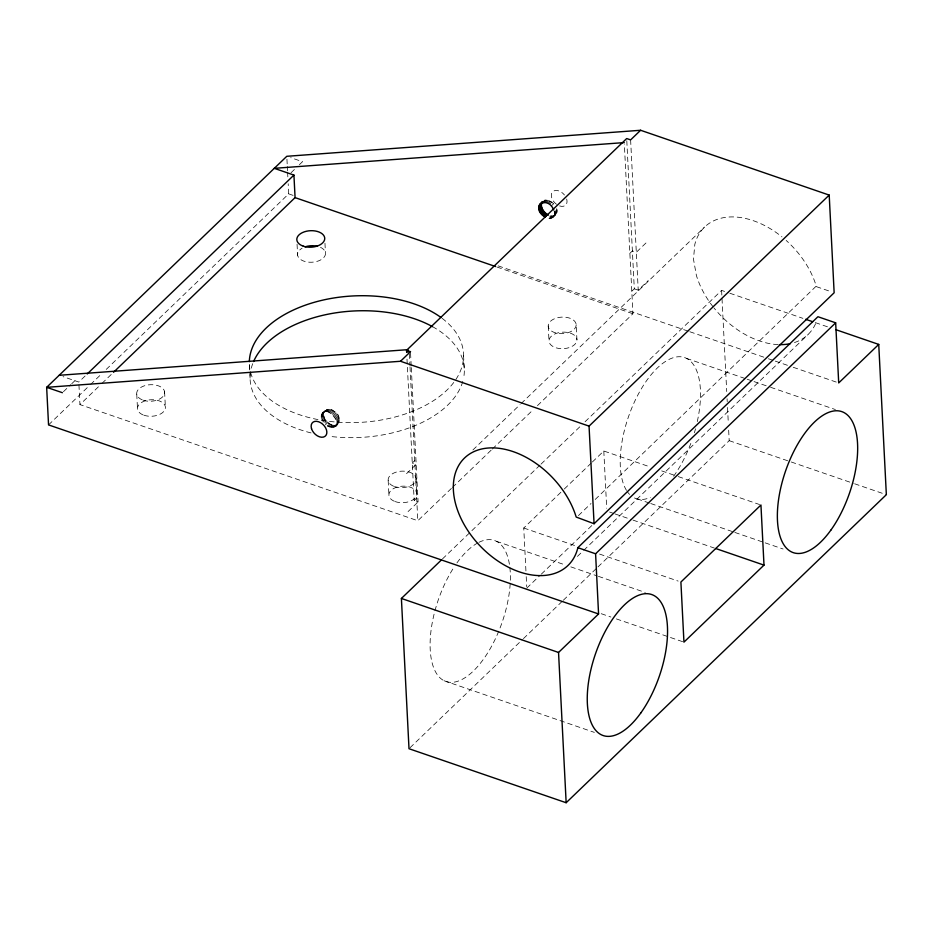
<?xml version="1.0" encoding="UTF-8"?>
<svg xmlns="http://www.w3.org/2000/svg" width="933" height="933" viewBox="0 0 933 933"><rect width="100%" height="100%" fill="white"/><g stroke="black" fill="none" stroke-linecap="round" stroke-linejoin="round"><path stroke-width="0.7" stroke-dasharray="4.67 3.5" d="M324.882 418.66L322.386 421.063C317.861 392.56 354.972 434.976 326.34 425.553L328.848 423.15C338.306 431.151 343.554 415.512 334.154 411.336C324.696 403.336 319.459 418.975 328.848 423.15M556.663 208.677C558.47 212.596 554.843 217.296 550.575 215.815L548.079 218.229C552.348 219.71 555.963 214.998 554.167 211.091M63.444 391.697L70.721 384.699M71.759 383.708L74.873 380.699M291.049 172.733L295.213 168.721M299.388 164.709L302.514 161.701L290.723 157.654M85.101 375.999L78.804 382.052L63.082 376.652M48.551 424.9L89.451 385.551M90.501 384.548L100.986 374.46M106.234 369.41L288.694 193.866L288.192 183.754M451.385 488.425L417.809 520.731L79.946 404.595L100.927 384.408M101.977 383.393L112.473 373.293M322.002 413.552L325.675 410.019M321.593 414.275L326.422 409.634M321.314 415.092L323.809 412.689M324.742 411.791L327.25 409.389M542.423 202.566L544.919 200.163L547.776 200.21L551.835 202.111L555.182 205.587M321.162 415.99L323.658 413.587M325.64 411.675L328.148 409.272M543.321 202.449L545.817 200.047M321.139 416.946L323.646 414.544M326.597 411.698L329.104 409.284M544.277 202.473L546.773 200.059M321.255 417.949L323.763 415.547M327.6 411.85L330.095 409.435M545.269 202.624L547.776 200.21M321.512 418.987L324.008 416.573M328.626 412.141L331.122 409.727M546.295 202.904L548.802 200.502M321.885 420.025L324.392 417.622M329.652 412.549L332.148 410.147M547.321 203.324L549.829 200.922M330.667 413.086L333.163 410.683M548.347 203.861L550.843 201.458M323.005 422.078L325.5 419.675M331.658 413.739L334.154 411.336M549.327 204.514L551.835 202.111M324.544 422.252L326.212 420.643M332.603 414.497L335.099 412.083M325.349 423.162L327.016 421.564M333.478 415.337L335.985 412.922M551.158 206.111L553.654 203.697M325.407 424.807L327.903 422.404M334.282 416.246L336.79 413.844M335.005 417.214L337.501 414.812M327.331 426.206L329.839 423.804M335.612 418.229L338.119 415.826M328.358 426.743L330.853 424.34M336.113 419.267L338.621 416.864M329.384 427.162L331.88 424.76M336.486 420.316L338.994 417.902M330.399 427.454L332.906 425.04M336.743 421.343L339.239 418.94M554.412 212.118L556.919 209.715M331.402 427.606L333.909 425.203M336.86 422.346L339.355 419.943M549.082 218.38L551.578 215.978M554.529 213.121L557.036 210.718M332.358 427.629L334.865 425.215M336.836 423.302L339.344 420.9M550.038 218.404L552.534 215.989M554.517 214.077L557.013 211.674M333.256 427.501L335.763 425.098M336.685 424.2L339.192 421.798M550.937 218.275L553.432 215.873M554.365 214.975L556.861 212.572M334.084 427.256L338.912 422.614M551.765 218.03L556.581 213.389M334.83 426.871L338.492 423.337M552.499 217.646L556.173 214.112M553.141 217.144L555.648 214.73M629.88 253.333L632.376 250.93L636.306 252.283L646.312 242.65M414.765 460.622L412.258 463.025L416.188 464.377L406.182 473.999M411.29 367.567L418.089 501.942L414.17 500.589L416.666 498.187M631.793 291.224L634.3 288.81L626.766 140.172M408.083 511.576L418.089 501.942M634.3 288.81L638.23 290.163L648.237 280.541M472.926 449.951L520.101 404.56M521.15 403.546L704.613 227.046M452.435 487.411L491.271 450.056M492.321 449.041L533.244 409.669M537.443 405.633L632.936 313.756L624.34 144.02M442.464 558.937L539.997 465.112M541.047 464.098L580.897 425.763M585.084 421.728L721.594 290.396L728.486 292.775M525.932 570.949L523.751 528.008L563.252 490M564.302 489.009L591.324 463.001M592.362 461.998L603.803 451.001L649.286 466.64M578.425 515.611L590.997 503.505M595.196 499.47L816.258 286.093A74.582 49.776 46.1 0 0 786.169 240.446M526.795 588.117L540.312 575.113M541.35 574.122L592.292 525.104M577.422 556.406L582.659 551.356M583.708 550.353L808.06 334.515M410.054 747.706L522.387 639.641M523.436 638.627L562.284 601.26M563.334 600.246L596.922 567.929M597.971 566.914L729.198 440.668L728.615 429.11M544.091 200.408L544.919 200.163M816.398 286.664L831.42 291.819M729.863 293.242L802.916 318.351M815.325 322.62L827.734 326.888M288.694 193.866L295.586 196.233M498.234 265.893L688.461 331.273M689.837 331.751L767.031 358.284M768.407 358.762L773.923 360.651M775.3 361.129L787.709 365.386M793.225 367.287L838.709 382.927M496.974 267.025L632.936 313.756M686.501 358.377L745.782 378.751M747.158 379.23L752.674 381.119M754.051 381.597L769.212 386.81M770.588 387.277L835.385 409.552M729.198 440.668L789.854 461.52M791.231 461.987L853.263 483.317M854.64 483.784L886.35 494.688M661.695 470.897L676.857 476.11M678.244 476.588L759.567 504.543M649.368 503.05L634.207 497.837A74.582 33.833 -71 0 0 650.371 497.406M650.756 503.528L733.455 531.95M734.842 532.428L763.789 542.376M765.165 542.854L783.09 549.012M609.599 512.054L613.739 513.477M615.115 513.955L631.664 519.634M633.04 520.113L714.363 548.068M523.751 528.008L576.139 546.015M599.569 554.074L678.139 581.084M496.391 541.28L563.94 564.5M570.833 566.867L597.015 575.871M598.403 576.337L645.263 592.455M601.237 613.704L610.882 617.016M616.398 618.917L683.947 642.137M444.096 680.74L594.344 732.382M721.594 290.396L726.714 391.545M727.075 398.764L727.227 401.656M727.518 407.441L728.323 423.325M630.615 139.892L638.23 290.163M603.803 451.001L606.707 508.24M576.174 324.777A13.983 8.257 -2.9 0 1 555.438 332.836A13.983 8.257 -2.9 0 1 555.007 318.526A13.983 8.257 -2.9 0 1 576.174 324.777L576.944 339.799A13.983 8.257 -2.9 0 1 556.196 347.857A13.983 8.257 -2.9 0 1 555.776 333.559A13.983 8.257 -2.9 0 1 576.944 339.799M548.242 325.979L549.001 341.011M526.212 576.664L526.725 586.682M463.561 355.286L464.319 370.308M410.555 353.117L411.208 366.121M416.036 478.314L416.806 493.335M409.354 353.875L409.937 365.421M410.019 366.867L417.809 520.731M406.998 359.17L414.17 500.589M388.175 480.483L388.944 495.516M324.964 243.233L325.454 252.796M297.056 244.236L297.615 255.164M286.944 159.193L287.236 164.966M287.306 166.412L287.527 170.751M287.597 172.197L287.889 177.97M250.079 378.098L249.321 363.065A107.213 63.316 -2.9 0 0 335.157 421.984A107.213 63.316 -2.9 0 0 454.872 380.944M164.593 391.79L165.351 406.823M136.754 394.158L137.513 409.179M78.943 384.874L79.946 404.595M432.515 326.655A107.213 63.316 -2.9 0 1 463.491 378.611M462.803 381.375A107.213 63.316 -2.9 0 1 330.072 436.399M311.074 432.924A107.213 63.316 -2.9 0 1 253.006 362.925M320.509 247.35A13.983 8.257 -2.9 0 1 321.838 259.222A13.983 8.257 -2.9 0 1 301.651 260.155A13.983 8.257 -2.9 0 1 302.094 248.201M442.114 318.316A107.213 63.316 -2.9 0 1 455.642 379.824M566.681 199.056A9.318 6.228 46.1 0 1 559.567 205.913M556.523 204.304A9.318 6.228 46.1 0 1 552.441 191.976A9.318 6.228 46.1 0 1 564.477 194.997M478.944 542.318A74.582 33.833 -71 0 1 509.523 564.99M509.85 567.416A74.582 33.833 -71 0 1 480.029 663.713A74.582 33.833 -71 0 1 432.259 663.363A74.582 33.833 -71 0 1 454.149 566.996M456.937 562.914A74.582 33.833 -71 0 1 477.661 542.983M626.498 490.396A74.582 33.833 -71 0 1 657.217 368.092A74.582 33.833 -71 0 1 697.161 422.148M695.517 428.818A74.582 33.833 -71 0 1 694.374 432.819M690.817 443.385A74.582 33.833 -71 0 1 673.661 476.203M629.6 494.42A74.582 33.833 -71 0 1 627.221 491.504M815.57 323.739A74.582 49.776 46.1 0 1 794.45 342.551M778.134 344.604A74.582 49.776 46.1 0 1 714.037 308.007M713.174 306.922A74.582 49.776 46.1 0 1 696.403 275.468L693.476 259.176L694.828 244.353A74.582 49.776 46.1 0 1 781.947 236.865M143.927 415.22A13.983 8.257 -2.9 0 0 165.398 407.896A13.983 8.257 -2.9 0 0 144.977 400.887A13.983 8.257 -2.9 0 0 143.927 415.22M395.23 501.604A13.983 8.257 -2.9 0 0 416.818 494.42A13.983 8.257 -2.9 0 0 396.56 487.259A13.983 8.257 -2.9 0 0 395.23 501.604M143.169 400.199A13.983 8.257 -2.9 0 0 164.64 392.875A13.983 8.257 -2.9 0 0 144.218 385.854A13.983 8.257 -2.9 0 0 143.169 400.199M394.472 486.571A13.983 8.257 -2.9 0 0 416.06 479.399A13.983 8.257 -2.9 0 0 395.802 472.238A13.983 8.257 -2.9 0 0 394.472 486.571"/><path stroke-width="1.4" d="M548.534 215.115L547.508 214.578L545.012 216.981C529.489 207.511 547.088 194.052 553.794 210.042M547.508 214.578C543.472 212.141 539.612 206.613 542.178 201.925M577.842 547.683L577.76 548.172A74.582 49.776 46.1 0 1 482.699 548.592A74.582 49.776 46.1 0 1 477.708 450.114A74.582 49.776 46.1 0 1 576.186 517.057L594.076 523.728L834.149 292.764L829.204 195.09L640.621 130.27L286.793 156.301L46.65 387.335L48.551 424.9L598.566 613.961L595.592 553.782L835.665 322.818L817.926 316.719L577.842 547.683L595.592 553.782M87.201 373.981L293.93 175.089L274.29 168.337L624.27 142.586M113.523 372.29L295.073 197.621L293.93 175.089M539.682 204.327L542.516 201.598M539.274 205.05L541.77 202.648M538.982 205.866L541.49 203.464M538.831 206.764L541.338 204.362M538.819 207.721L541.315 205.318M538.936 208.724L541.432 206.321M539.181 209.762L541.688 207.348M539.566 210.8L542.061 208.397M540.067 211.838L542.563 209.435M540.673 212.852L543.181 210.45M541.385 213.832L543.892 211.418M542.19 214.742L544.697 212.339M543.076 215.581L545.583 213.179M544.021 216.328L546.516 213.925M62.406 392.7L46.65 387.335L400.514 361.269L410.485 351.671L406.636 351.963L406.555 350.33L626.684 138.539L630.615 139.892L640.621 130.27M406.636 351.963L408.304 350.353M836.003 329.734L878.734 344.417L886.35 494.688L566.156 802.73L409.004 748.721L401.4 598.45L441.426 559.94M594.076 523.728L589.05 426.124L829.204 195.09M566.156 802.73L558.54 652.459L598.566 613.961M878.734 344.417L838.709 382.927L835.665 322.818M763.999 565.118L683.947 642.137L680.903 582.029L760.943 505.01L763.999 565.118L715.751 548.534M59.152 375.299L407.686 349.665M805.68 319.308L812.573 321.675M295.073 197.621L495.598 266.546M406.555 350.33L410.485 351.671M400.514 361.269L589.05 426.124M401.4 598.45L558.54 652.459M253.578 361.572A107.213 63.316 -2.9 0 1 432.515 326.655M305.079 246.86A13.983 8.257 -2.9 0 1 317.43 246.289M249.333 361.689A107.213 63.316 -2.9 0 1 322.538 300.181A107.213 63.316 -2.9 0 1 441.052 317.523M790.403 343.636A74.582 49.776 46.1 0 1 779.428 344.639M303.272 246.172A13.983 8.257 -2.9 0 0 324.731 238.848A13.983 8.257 -2.9 0 0 304.321 231.839A13.983 8.257 -2.9 0 0 303.272 246.172M311.505 428.609A9.318 6.228 46.1 0 0 324.812 436.492A9.318 6.228 46.1 0 0 320.66 422.707A9.318 6.228 46.1 0 0 311.505 428.609M640.691 713.115A74.582 33.833 -71 0 0 653.532 595.301A74.582 33.833 -71 0 0 587.942 686.665A74.582 33.833 -71 0 0 640.691 713.115M830.802 530.212A74.582 33.833 -71 0 0 843.654 412.398A74.582 33.833 -71 0 0 778.052 503.762A74.582 33.833 -71 0 0 830.802 530.212"/></g></svg>
